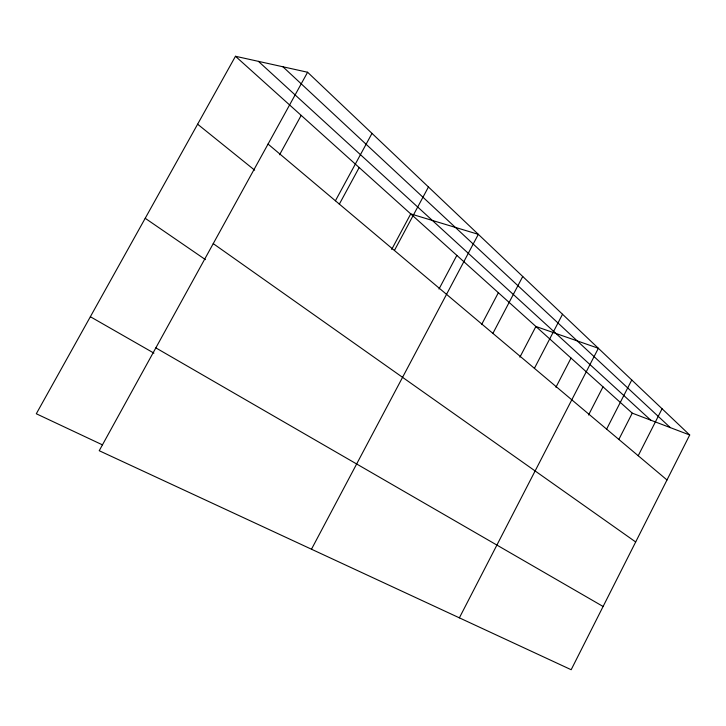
<?xml version="1.0" encoding="UTF-8"?>
<svg xmlns="http://www.w3.org/2000/svg" width="726" height="726" viewBox="0 0 726 726"><rect width="100%" height="100%" fill="white"/><g stroke="black" fill="none" stroke-linecap="round" stroke-linejoin="round"><path stroke-width="1.09" d="M689.7 434.992L571.171 669.726L99.217 450.719L307.597 72.246L689.7 434.992L632.255 413.148L235.469 56.274L36.3 413.766L102.366 444.829M638.208 455.728L662.076 408.765M606.618 429.13L631.765 379.988M618.861 439.402L632.255 413.148M588.541 415.009L603.007 386.84M459.376 617.844L598.369 348.28L535.906 326.482L519.898 357.174M555.925 387.257L571.026 358.072M534.409 368.336L562.523 314.258M481.574 324.613L498.354 292.714M492.9 333.379L522.738 276.488M438.994 289.03L456.845 255.38M311.481 549.219L478.334 234.335L410.725 213.907L391.668 249.454M394.418 250.47L428.449 186.972M335.412 200.784L371.993 133.384M339.305 204.206L359.179 167.543M279.574 154.756L301.19 115.389M235.469 56.274L307.597 72.246M90.36 316.727L153.921 353.126M155.845 347.872L603.106 606.482M145.2 218.29L205.404 259.609M213.235 243.627L635.677 541.968M197.617 124.2L254.654 170.165M268.048 144.066L666.994 479.968M258.411 61.356L650.795 420.191M282.922 66.783L670.316 427.623"/></g></svg>
